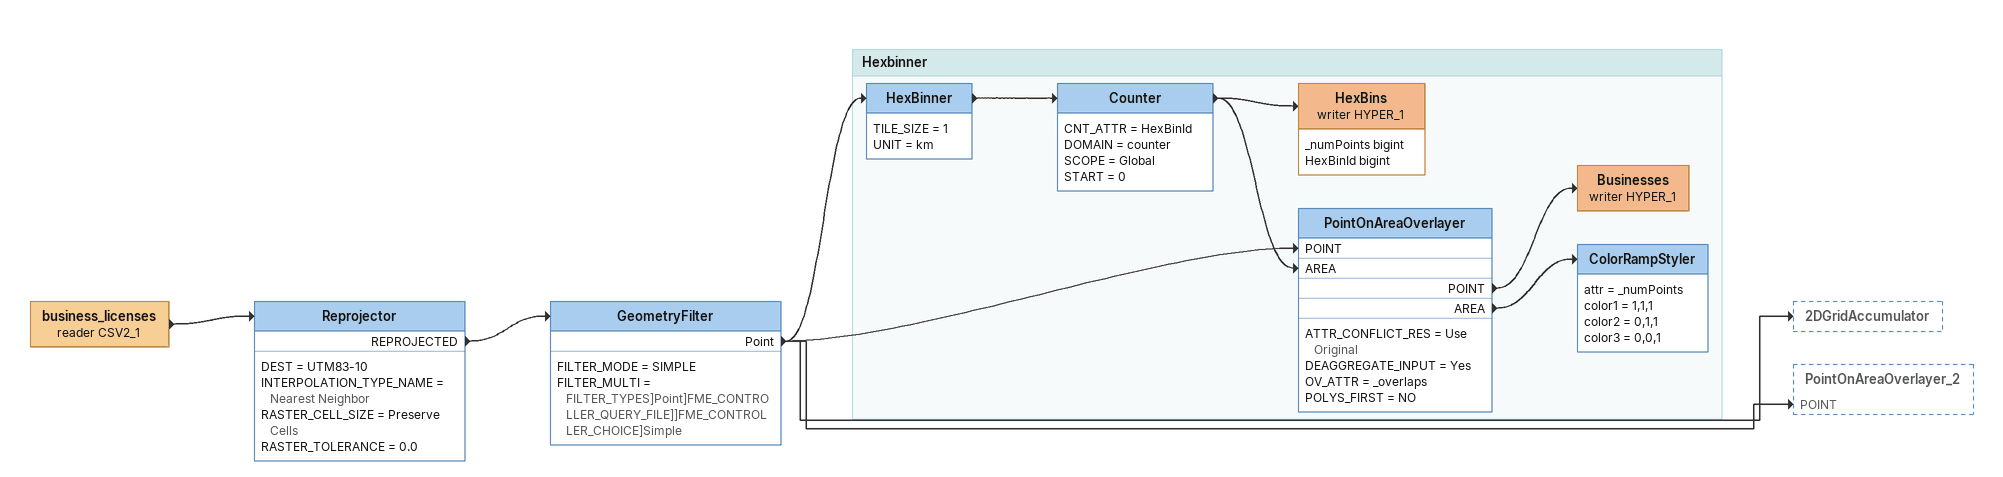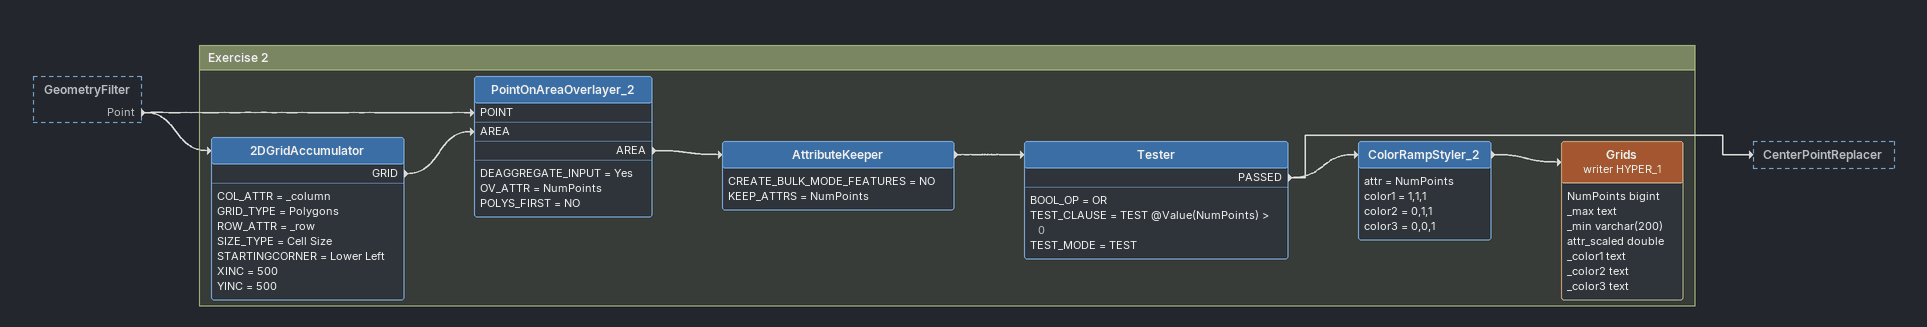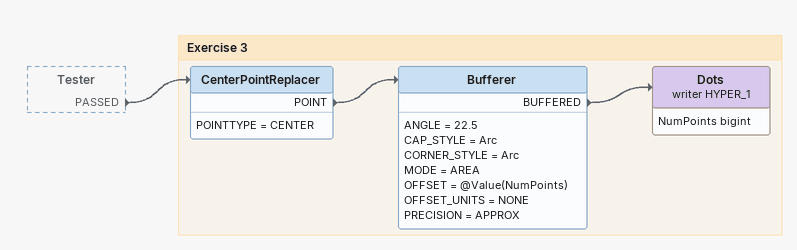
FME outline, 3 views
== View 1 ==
business_licenses (reader CSV2_1)
    -> Reprojector
Reprojector
    DEST = UTM83-10
    INTERPOLATION_TYPE_NAME = Nearest Neighbor
    RASTER_CELL_SIZE = Preserve Cells
    RASTER_TOLERANCE = 0.0
    REPROJECTED -> GeometryFilter
GeometryFilter
    FILTER_MODE = SIMPLE
    FILTER_MULTI = FILTER_TYPES]Point]FME_CONTROLLER_QUERY_FILE]]FME_CONTROLLER_CHOICE]Simple
    Point -> HexBinner
    Point -> PointOnAreaOverlayer [POINT]
    Point -> 2DGridAccumulator
    Point -> PointOnAreaOverlayer_2 [POINT]

Bookmark: Hexbinner
HexBinner
    TILE_SIZE = 1
    UNIT = km
    -> Counter
Counter
    CNT_ATTR = HexBinId
    DOMAIN = counter
    SCOPE = Global
    START = 0
    -> HexBins (writer HYPER_1)
    -> PointOnAreaOverlayer [AREA]
HexBins (writer HYPER_1)
    attributes: _numPoints bigint, HexBinId bigint
PointOnAreaOverlayer
    ATTR_CONFLICT_RES = Use Original
    DEAGGREGATE_INPUT = Yes
    OV_ATTR = _overlaps
    POLYS_FIRST = NO
    POINT -> Businesses (writer HYPER_1)
    AREA -> ColorRampStyler
Businesses (writer HYPER_1)
ColorRampStyler
    attr = _numPoints
    color1 = 1,1,1
    color2 = 0,1,1
    color3 = 0,0,1

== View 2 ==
GeometryFilter [outside]
    Point -> 2DGridAccumulator
    Point -> PointOnAreaOverlayer_2 [POINT]

Bookmark: Exercise 2
2DGridAccumulator
    COL_ATTR = _column
    GRID_TYPE = Polygons
    ROW_ATTR = _row
    SIZE_TYPE = Cell Size
    STARTINGCORNER = Lower Left
    XINC = 500
    YINC = 500
    GRID -> PointOnAreaOverlayer_2 [AREA]
PointOnAreaOverlayer_2
    DEAGGREGATE_INPUT = Yes
    OV_ATTR = NumPoints
    POLYS_FIRST = NO
    AREA -> AttributeKeeper
AttributeKeeper
    CREATE_BULK_MODE_FEATURES = NO
    KEEP_ATTRS = NumPoints
    -> Tester
Tester
    BOOL_OP = OR
    TEST_CLAUSE = TEST @Value(NumPoints) > 0
    TEST_MODE = TEST
    PASSED -> ColorRampStyler_2
    PASSED -> CenterPointReplacer
ColorRampStyler_2
    attr = NumPoints
    color1 = 1,1,1
    color2 = 0,1,1
    color3 = 0,0,1
    -> Grids (writer HYPER_1)
Grids (writer HYPER_1)
    attributes: NumPoints bigint, _max text, _min varchar(200), attr_scaled double, _color1 text, _color2 text, _color3 text

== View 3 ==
Tester [outside]
    PASSED -> CenterPointReplacer

Bookmark: Exercise 3
CenterPointReplacer
    POINTTYPE = CENTER
    POINT -> Bufferer
Bufferer
    ANGLE = 22.5
    CAP_STYLE = Arc
    CORNER_STYLE = Arc
    MODE = AREA
    OFFSET = @Value(NumPoints)
    OFFSET_UNITS = NONE
    PRECISION = APPROX
    BUFFERED -> Dots (writer HYPER_1)
Dots (writer HYPER_1)
    attributes: NumPoints bigint
